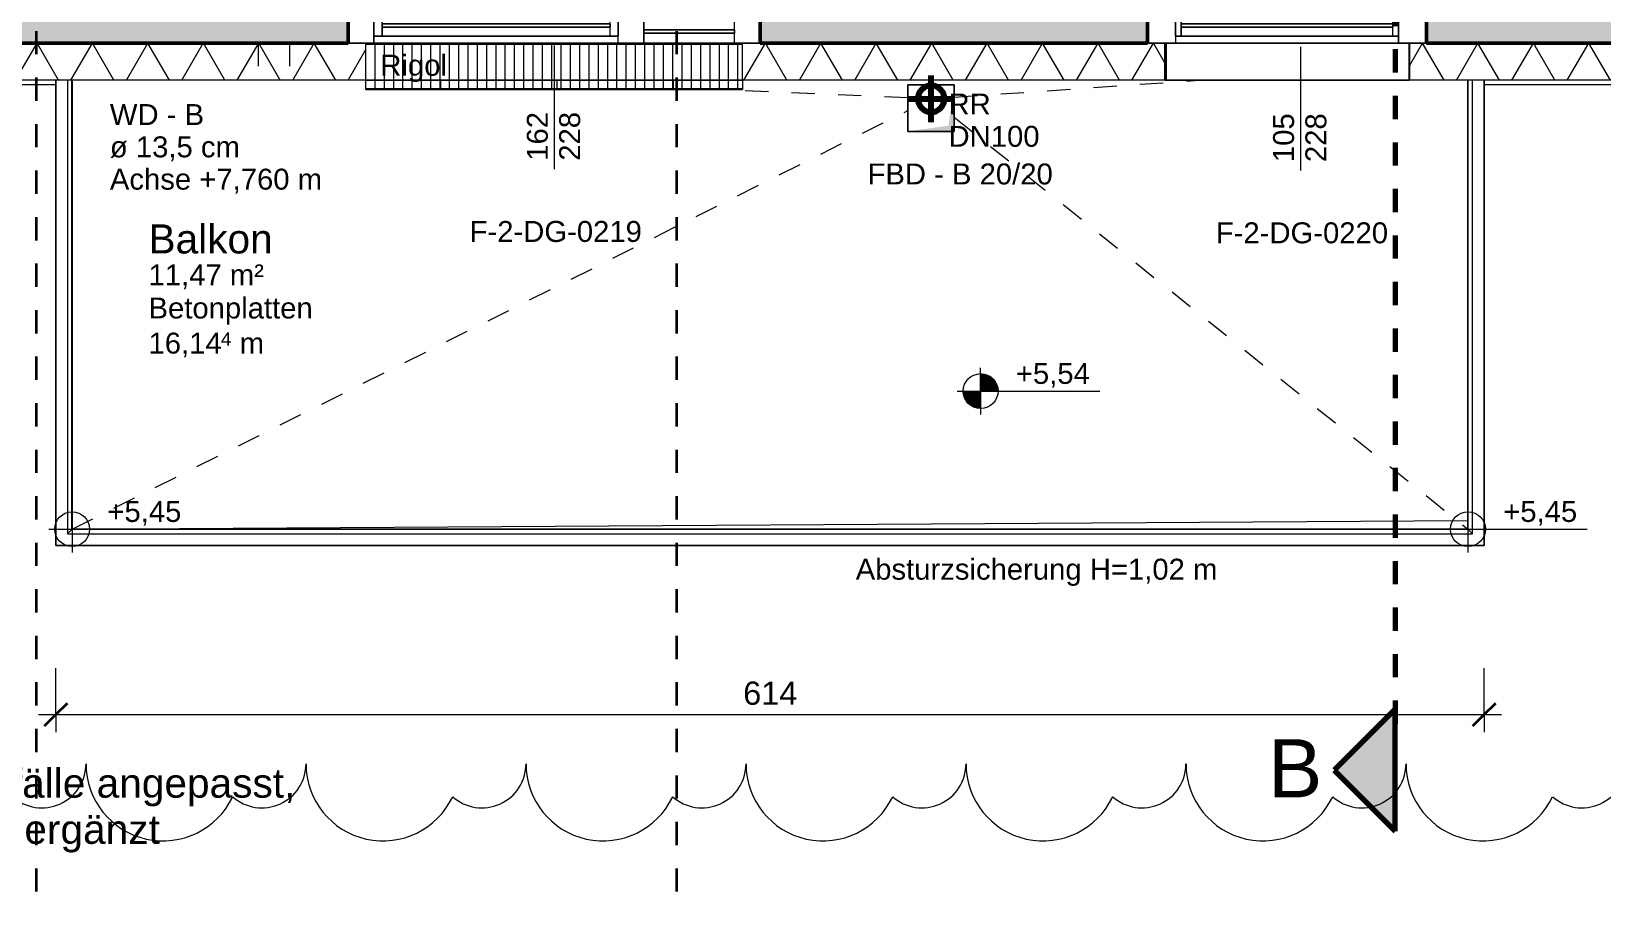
# Model space of a CAD drawing. Header units: metres. Extents: x 3 to 50, y 58.8 to 100.4.
# Drawn here: x 15.4 to 22.15, y 67.3 to 71.03 of the extents above; entities that cross this region are included whole.
import ezdxf

# ---------------------------------------------------------------- set-up
doc = ezdxf.new("R2010")
doc.units = ezdxf.units.M
for name, pattern in [('Achse', [0.009, 0.005, -0.002, 0, -0.002]), ('Strich Punkt Mittel', [0.015875, 0.00635, -0.004763, 0, -0.004763]), ('Verdeckt', [0.003, 0.002, -0.001]), ('Verdeckt Unten', [0.005, 0.003, -0.002])]:
    doc.linetypes.add(name, pattern=pattern)
for name, color, linetype, lineweight in [('A-DETL-GENF_', 92, 'Continuous', 13), ('A-FLOR-HRAL', 11, 'Continuous', 5), ('A-GLAZ-IDEN_', 152, 'Continuous', 9), ('A_2D', 7, 'Continuous', 13), ('A_Bemassung-50_', 4, 'Continuous', 9), ('A_Bemassung_', 4, 'Continuous', 9), ('A_Beschriftung_', 7, 'Continuous', 9), ('A_Decken', 8, 'Continuous', 13), ('A_Durchbruch', 7, 'Verdeckt', 5), ('A_Durchbruch_', 7, 'Continuous', 5), ('A_Gelaender', 7, 'Continuous', 13), ('A_Raeume', 7, 'Continuous', 13), ('A_Raeume_', 7, 'Continuous', 5), ('A_Raeume_Beschriftung_', 7, 'Continuous', 9), ('A_Raster_', 1, 'Continuous', 9), ('A_Waende', 7, 'Continuous', 13), ('G-ANNO-DIMS_', 111, 'Continuous', 9), ('G-ANNO-REVC-IDEN_', 71, 'Continuous', 9), ('G-ANNO-REVC_', 71, 'Continuous', 9), ('G-ANNO-SYMB_', 111, 'Continuous', 9), ('M-EQPM', 50, 'Continuous', 5), ('M-EQPM-IDEN_', 50, 'Continuous', 9), ('P-PIPE', 3, 'Continuous', 5), ('P-PIPE-CNTR', 3, 'Continuous', 5), ('P-PIPE-IDEN_', 2, 'Continuous', 9), ('Text', 130, 'Continuous', 9)]:
    doc.layers.add(name, color=color, linetype=linetype, lineweight=lineweight)
doc.styles.add('Arial_2', font='arial.ttf', dxfattribs={"height": 0.125})
doc.styles.add('Arial_3', font='arial.ttf', dxfattribs={"height": 0.09})
doc.styles.add('Arial_4', font='arial.ttf', dxfattribs={"height": 0.05849})
doc.styles.add('Arial_5', font='arial.ttf', dxfattribs={"height": 0.1})
doc.styles.add('Arial_8', font='arial.ttf', dxfattribs={"height": 0.25})
doc.dimstyles.new('WGA-Bemaßung', dxfattribs={"dimscale": 0.3048, "dimtxt": 0.102026, "dimasz": 0.328084, "dimexe": 0.246063, "dimexo": 0.0625, "dimgap": 0.04101, "dimtad": 1, "dimdec": 1, "dimlfac": 100, "dimrnd": 0.5, "dimdsep": 46, "dimtxsty": 'Arial_5', "dimblk1": 'OBLIQUE', "dimblk2": 'OBLIQUE', "dimsah": 1, "dimcen": 0.09, "dimdle": 0.246063, "dimazin": 2, "dimtfac": 1, "dimtdec": 4, "dimtix": 1, "dimtmove": 0, "dimatfit": 3, "dimfxl": 0.656168, "dimfxlon": 1, "dimtvp": 1, "dimtolj": 1, "dimtzin": 0, "dimarcsym": 2})

# ---------------------------------------------------------------- blocks, each defined once
blk = doc.blocks.new('Geländer - Geländer-3409891-263_PP_02OG_BT1')
at = {"layer": 'A_Gelaender', "lineweight": 5}
for p, q in [((15.5777, 68.888), (15.5777, 70.818)), ((21.5781, 70.818), (21.5781, 68.888)), ((15.5577, 68.868), (15.5777, 68.888)), ((21.5781, 68.888), (15.5777, 68.888)), ((21.5981, 68.868), (21.5781, 68.888))]:
    blk.add_line(p, q, dxfattribs=at)
blk = doc.blocks.new('Typ des oberen Holms - Oberer Geländerholm_Innen_-3409900-263_PP_02OG_BT1')
at = {"layer": 'A_Gelaender', "lineweight": 5}
for p, q in [((15.5077, 68.818), (15.5077, 70.818)), ((15.5577, 70.818), (15.5577, 68.868)), ((21.5981, 68.868), (21.5981, 70.818)), ((21.6481, 70.818), (21.6481, 68.818)), ((15.5577, 68.868), (21.5981, 68.868)), ((21.6481, 68.818), (15.5077, 68.818))]:
    blk.add_line(p, q, dxfattribs=at)
blk = doc.blocks.new('Typ des oberen Holms - Oberer Geländerholm_Innen_-V2-263_PP_02OG_BT1')
at = {"layer": 'A_Gelaender', "lineweight": 5}
for p, q in [((15.5077, 70.818), (15.5077, 68.818)), ((15.5577, 70.818), (15.5577, 68.868)), ((21.5981, 68.868), (21.5981, 70.818)), ((21.6481, 68.818), (21.6481, 70.818)), ((15.5577, 68.868), (21.5981, 68.868)), ((15.5077, 68.818), (21.6481, 68.818))]:
    blk.add_line(p, q, dxfattribs=at)
blk = doc.blocks.new('HLS_Rigol - 20x8cm-V58-263_PP_02OG_BT1')
at = {"layer": 'M-EQPM'}
h = blk.add_hatch(dxfattribs=at)
h.set_pattern_fill('FP_101', color=256, style=0, pattern_type=2)
h.set_pattern_definition([(270, (0, 0.6096), (0.04, 0), [])])
h.paths.add_polyline_path([(0.5658, -0.095), (1.62, -0.095), (1.62, 0.095), (0, 0.095), (0, -0.095)])
for p, q in [((0, 0.1), (1.62, 0.1)), ((0, 0.1), (1.62, 0.1)), ((0, 0.097), (1.62, 0.097)), ((0, 0.095), (1.62, 0.095)), ((0, -0.095), (0, -0.06)), ((1.62, -0.06), (1.62, -0.095)), ((0, -0.095), (1.62, -0.095)), ((0, -0.097), (0, -0.095)), ((0, -0.095), (0, -0.1)), ((0, -0.1), (0, -0.097)), ((0, -0.097), (1.62, -0.097)), ((0, -0.1), (1.62, -0.1)), ((0, -0.1), (1.62, -0.1)), ((0, -0.1), (1.62, -0.1)), ((1.62, -0.1), (1.62, -0.095)), ((1.62, -0.095), (1.62, -0.097)), ((1.62, -0.097), (1.62, -0.1))]:
    blk.add_line(p, q, dxfattribs=at)
blk = doc.blocks.new('Allg_Nachströmöffnung1 - DN 135-10778190-263_PP_02OG_BT1')
at = {"layer": 'A-DETL-GENF_', "linetype": 'Verdeckt', "lineweight": 5}
for points in [[(0.125, 0), (0.0575, 0.1), (0.0575, -0.1), (0.0837, -0.0612)], [(0.1925, 0.0426), (0.1925, 0.1), (0.125, 0), (0.1925, -0.1), (0.1925, -0.0612)]]:
    blk.add_hatch(color=256, dxfattribs=at).paths.add_polyline_path(points)
at = {"layer": 'A_Durchbruch'}
for p, q in [((0.0575, 0.1), (0.0575, -0.26)), ((0.1925, 0.1), (0.1925, -0.26))]:
    blk.add_line(p, q, dxfattribs=at)
blk = doc.blocks.new('Symbol_Schatten - Bodendurchbruch_Schatten-8269585-263_PP_02OG_BT1')
at = {"layer": 'A_2D'}
for p, q in [((0.1, 0.1), (0.1, -0.1)), ((0.1, -0.1), (-0.1, -0.1))]:
    blk.add_line(p, q, dxfattribs=at)
at = {"layer": 'A_Durchbruch_'}
for p, q in [((0.1, -0.1), (0.1, 0.1)), ((-0.1, -0.1), (0.1, -0.1))]:
    blk.add_line(p, q, dxfattribs=at)
blk = doc.blocks.new('Symbol_Schatten - Bodendurchbruch_Schatten-V102-263_PP_02OG_BT1')
at = {"layer": 'A-DETL-GENF_'}
blk.add_hatch(color=256, dxfattribs=at).paths.add_polyline_path([(-0.075, 0.1), (-0.1, 0.1), (-0.1, -0.1), (-0.075, 0.075), (0.0967, 0.1)])
at = {"layer": 'A_2D'}
for p, q in [((-0.1, -0.1), (-0.1, 0.1)), ((-0.1, 0.1), (0.1, 0.1)), ((0.1, 0.1), (0.1, -0.1)), ((0.1, -0.1), (-0.1, -0.1))]:
    blk.add_line(p, q, dxfattribs=at)
at = {"layer": 'A_Durchbruch_'}
for p, q in [((0.1, 0.1), (-0.1, 0.1)), ((-0.1, 0.1), (-0.1, -0.1)), ((0.1, -0.1), (0.1, 0.1)), ((-0.1, -0.1), (0.1, -0.1))]:
    blk.add_line(p, q, dxfattribs=at)
blk = doc.blocks.new('Fens_Tuer_2tlg - DK_DF_SL_1770x2680_Terrassentür-V82-263_PP_02OG_BT1')
at = {"layer": 'A_2D', "lineweight": 5}
for p, q in [((-0.775, 0), (-0.775, 1.05)), ((-0.885, 0.1), (0.885, 0.1)), ((-0.885, 0.1), (0.885, 0.1)), ((-0.885, 0.1), (0.885, 0.1)), ((-0.885, -0.1), (-0.885, 0.1)), ((-0.885, 0.1), (-0.885, -0.1)), ((0.885, 0.1), (0.885, -0.1)), ((0.885, -0.1), (0.885, 0.1)), ((-0.795, 0.02), (-0.74, 0.02)), ((-0.795, 0), (-0.795, 0.02)), ((-0.795, 0.02), (-0.795, 0)), ((0.295, 0.02), (-0.795, 0.02)), ((-0.74, 0.02), (-0.74, -0.07)), ((-0.74, -0.07), (-0.74, 0.02)), ((-0.74, 0.02), (0.24, 0.02)), ((0.24, 0.02), (0.295, 0.02)), ((0.24, -0.07), (0.24, 0.02)), ((0.24, -0.07), (0.24, 0.02)), ((0.295, 0.02), (0.295, 0)), ((0.295, 0.02), (0.295, 0)), ((-0.885, -0.1), (-0.885, 0)), ((-0.885, 0), (-0.775, 0)), ((-0.885, 0), (0.885, 0)), ((-0.885, -0.1), (-0.885, 0)), ((-0.775, 0), (-0.795, 0)), ((-0.795, 0), (0.295, 0)), ((-0.775, -0.07), (-0.775, 0)), ((-0.775, 0), (-0.775, -0.07)), ((0.275, 0), (-0.775, 0)), ((-0.775, 0), (-0.775, -0.1)), ((0.275, 0), (-0.775, 0)), ((-0.775, -0.1), (-0.775, 0)), ((-0.74, -0.018), (0.24, -0.018)), ((-0.74, -0.032), (-0.74, -0.018)), ((-0.74, -0.018), (-0.74, -0.032)), ((0.24, -0.018), (-0.74, -0.018)), ((0.24, -0.032), (-0.74, -0.032)), ((-0.74, -0.032), (0.24, -0.032)), ((0.24, -0.018), (0.24, -0.032)), ((0.24, -0.032), (0.24, -0.018)), ((0.275, 0), (0.275, -0.07)), ((0.295, 0), (0.275, 0)), ((0.275, 0), (0.275, -0.07)), ((0.275, -0.1), (0.275, 0)), ((0.275, 0), (0.385, 0)), ((0.275, -0.1), (0.275, 0)), ((0.385, 0), (0.385, -0.1)), ((0.775, 0), (0.385, 0)), ((0.385, -0.1), (0.385, 0)), ((0.385, -0.043), (0.775, -0.043)), ((0.385, -0.057), (0.385, -0.043)), ((0.385, -0.043), (0.385, -0.057)), ((0.775, -0.043), (0.385, -0.043)), ((0.775, -0.057), (0.385, -0.057)), ((0.385, -0.057), (0.775, -0.057)), ((0.775, -0.1), (0.775, 0)), ((0.775, 0), (0.885, 0)), ((0.775, -0.1), (0.775, 0)), ((0.775, -0.043), (0.775, -0.057)), ((0.775, -0.057), (0.775, -0.043)), ((0.885, 0), (0.885, -0.1)), ((0.885, -0.1), (0.885, 0)), ((-0.885, -0.1), (0.885, -0.1)), ((0.885, -0.1), (-0.885, -0.1)), ((-0.775, -0.1), (-0.885, -0.1)), ((0.885, -0.1), (-0.885, -0.1)), ((-0.74, -0.07), (-0.775, -0.07)), ((-0.775, -0.07), (0.275, -0.07)), ((-0.775, -0.1), (0.275, -0.1)), ((0.24, -0.07), (-0.74, -0.07)), ((0.275, -0.07), (0.24, -0.07)), ((0.385, -0.1), (0.275, -0.1)), ((0.385, -0.1), (0.775, -0.1)), ((0.885, -0.1), (0.775, -0.1)), ((-0.81, -0.26), (0.81, -0.26))]:
    blk.add_line(p, q, dxfattribs=at)
blk.add_arc((-0.775, 0), 1.05, 360, 90, dxfattribs=at)
blk = doc.blocks.new('Fens_Tuer_1tlg - DK_SL_1200x2680_Terrasentür normal-10155680-263_PP_02OG_BT1')
at = {"layer": 'A_2D', "lineweight": 5}
for p, q in [((0.48, 0), (0.48, 0.96)), ((-0.6, 0.1), (0.6, 0.1)), ((-0.6, 0.1), (0.6, 0.1)), ((-0.6, 0.1), (0.6, 0.1)), ((-0.6, -0.1), (-0.6, 0.1)), ((-0.6, 0.1), (-0.6, -0.1)), ((0.6, 0.1), (0.6, -0.1)), ((0.6, -0.1), (0.6, 0.1)), ((-0.6, 0), (-0.48, 0)), ((-0.6, -0.1), (-0.6, 0)), ((-0.6, 0), (-0.6, -0.1)), ((-0.6, 0), (0.6, 0)), ((-0.5, 0.02), (-0.455, 0.02)), ((-0.5, 0), (-0.5, 0.02)), ((-0.5, 0.02), (-0.5, 0)), ((0.5, 0.02), (-0.5, 0.02)), ((-0.48, 0), (-0.5, 0)), ((-0.5, 0), (0.5, 0)), ((-0.48, -0.07), (-0.48, 0)), ((-0.48, 0), (-0.48, -0.07)), ((0.48, 0), (-0.48, 0)), ((-0.48, 0), (-0.48, -0.1)), ((-0.48, 0), (-0.48, -0.1)), ((0.48, 0), (-0.48, 0)), ((-0.455, 0.02), (-0.455, -0.07)), ((-0.455, -0.07), (-0.455, 0.02)), ((-0.455, 0.02), (0.455, 0.02)), ((0.455, 0.02), (0.5, 0.02)), ((0.455, -0.07), (0.455, 0.02)), ((0.455, -0.07), (0.455, 0.02)), ((0.48, 0), (0.48, -0.07)), ((0.5, 0), (0.48, 0)), ((0.48, 0), (0.48, -0.07)), ((0.48, 0), (0.6, 0)), ((0.48, -0.1), (0.48, 0)), ((0.48, 0), (0.48, -0.1)), ((0.5, 0.02), (0.5, 0)), ((0.5, 0.02), (0.5, 0)), ((0.6, 0), (0.6, -0.1)), ((0.6, 0), (0.6, -0.1)), ((-0.455, -0.018), (0.455, -0.018)), ((-0.455, -0.032), (-0.455, -0.018)), ((-0.455, -0.018), (-0.455, -0.032)), ((0.455, -0.018), (-0.455, -0.018)), ((0.455, -0.032), (-0.455, -0.032)), ((-0.455, -0.032), (0.455, -0.032)), ((0.455, -0.018), (0.455, -0.032)), ((0.455, -0.032), (0.455, -0.018)), ((-0.6, -0.1), (0.6, -0.1)), ((0.6, -0.1), (-0.6, -0.1)), ((-0.48, -0.1), (-0.6, -0.1)), ((0.6, -0.1), (-0.6, -0.1)), ((-0.455, -0.07), (-0.48, -0.07)), ((-0.48, -0.07), (0.48, -0.07)), ((-0.48, -0.1), (0.48, -0.1)), ((0.455, -0.07), (-0.455, -0.07)), ((0.48, -0.07), (0.455, -0.07)), ((0.6, -0.1), (0.48, -0.1)), ((-0.525, -0.26), (0.525, -0.26))]:
    blk.add_line(p, q, dxfattribs=at)
blk.add_arc((0.48, 0), 0.96, 90, 180, dxfattribs=at)
blk = doc.blocks.new('Höhenkoten - 018-55641-263_PP_02OG_BT1')
at = {"layer": 'G-ANNO-DIMS_'}
h = blk.add_hatch(color=256, dxfattribs=at)
edge = h.paths.add_edge_path()
edge.add_line((0, 0), (0, 0.0015))
edge.add_arc((0, 0), 0.0015, 0, 90, ccw=False)
edge.add_line((0.0015, 0), (0, 0))
h = blk.add_hatch(color=256, dxfattribs=at)
edge = h.paths.add_edge_path()
edge.add_line((0, 0), (0, -0.0015))
edge.add_arc((0, 0), 0.0015, 180, 270, ccw=False)
edge.add_line((-0.0015, 0), (0, 0))
for p, q in [((0, 0), (0, 0.002)), ((-0.002, 0), (0.01024, 0)), ((0, 0), (0, -0.002))]:
    blk.add_line(p, q, dxfattribs=at)
blk.add_circle((0, 0), 0.0015, dxfattribs=at)
blk = doc.blocks.new('DIMBLOCK152-263_PP_02OG_BT1')
at = {"layer": 'A_Bemassung-50_', "transparency": 16777216}
for p, q in [((15.5077, 68.0905), (15.5077, 68.2905)), ((21.6481, 68.0905), (21.6481, 68.2905)), ((15.4327, 68.0905), (21.7231, 68.0905)), ((15.5077, 68.0905), (15.5077, 68.0155)), ((21.6481, 68.0905), (21.6481, 68.0155))]:
    blk.add_line(p, q, dxfattribs=at)
at = {"layer": 'A_Bemassung-50_', "lineweight": 35, "transparency": 16777216}
for p, q in [((15.5077, 68.0905), (15.5577, 68.1405)), ((21.6481, 68.0905), (21.6981, 68.1405)), ((15.5077, 68.0905), (15.4577, 68.0405)), ((21.6481, 68.0905), (21.5981, 68.0405))]:
    blk.add_line(p, q, dxfattribs=at)
at = {"layer": 'A_Bemassung-50_', "color": 0, "transparency": 16777216, "insert": (18.4625, 68.2328), "char_height": 0.1, "width": 0.276883, "attachment_point": 1, "line_spacing_factor": 0.941778, "style": 'Arial_5'}
blk.add_mtext('614', dxfattribs=at)
blk = doc.blocks.new('_Oblique')
at = {"color": 0, "linetype": 'ByBlock', "lineweight": -2}
blk.add_line((-0.5, -0.5), (0.5, 0.5), dxfattribs=at)
blk = doc.blocks.new('Schnitt - 100_Gebaeudeschnitt-1261489-263_PP_02OG_BT1')
at = {"layer": 'G-ANNO-SYMB_'}
blk.add_hatch(color=256, dxfattribs=at).paths.add_polyline_path([(-0.00829, 0), (-0.00305, 0.00525), (0.0022, 0)])
at = {"layer": 'G-ANNO-SYMB_', "lineweight": 70}
for p, q in [((-0.00305, 0.00525), (-0.00829, 0)), ((0.0022, 0), (-0.00305, 0.00525)), ((-0.00829, 0), (0.0022, 0))]:
    blk.add_line(p, q, dxfattribs=at)
blk = doc.blocks.new('BS_Fens_PP - rechts-2843221-263_PP_02OG_BT1')
at = {"layer": 'A-GLAZ-IDEN_'}
blk.add_line((0, 0.00012), (0, -0.01051), dxfattribs=at)
blk = doc.blocks.new('Family - ___-11893459-263_PP_02OG_BT1')
at = {"layer": 'G-ANNO-REVC_'}
for centre, radius, start, end in [((15.4483, 67.8788), 0.1891, 228.18969, 0), ((15.9685, 67.8788), 0.331, 180, 334.79123), ((16.3941, 67.8788), 0.1891, 228.18969, 0), ((16.9142, 67.8788), 0.331, 180, 334.79123), ((17.3398, 67.8788), 0.1891, 228.18969, 0), ((17.86, 67.8788), 0.331, 180, 334.79123), ((18.2856, 67.8788), 0.1891, 228.18969, 0), ((18.8057, 67.8788), 0.331, 180, 334.79123), ((19.2313, 67.8788), 0.1891, 228.18969, 0), ((19.7515, 67.8788), 0.331, 180, 334.79123), ((20.177, 67.8788), 0.1891, 228.18969, 0), ((20.6972, 67.8788), 0.331, 180, 334.79123), ((21.1228, 67.8788), 0.1891, 228.18969, 0), ((21.6429, 67.8788), 0.331, 180, 334.79123), ((22.0685, 67.8788), 0.1891, 228.18969, 0)]:
    blk.add_arc(centre, radius, start, end, dxfattribs=at)
blk = doc.blocks.new('Höhenkoten - 018-55644-263_PP_02OG_BT1')
at = {"layer": 'G-ANNO-DIMS_'}
for p, q in [((0, 0), (0, 0.002)), ((-0.002, 0), (0.01024, 0)), ((0, 0), (0, -0.002))]:
    blk.add_line(p, q, dxfattribs=at)
blk.add_circle((0, 0), 0.0015, dxfattribs=at)

msp = doc.modelspace()

# ---------------------------------------------------------------- hatches: boundary and pattern name
at = {"layer": 'A-DETL-GENF_', "lineweight": 5}
h = msp.add_hatch(dxfattribs=at)
h.set_pattern_fill('FP_176', color=252, style=0, pattern_type=2)
h.set_pattern_definition([(90, (-1.337, 1.318), (-0.5, 0), []), (180, (-1.337, 1.318), (-1e-16, -0.5), [])])
h.paths.add_polyline_path([(15.5752, 68.888), (15.5777, 68.888), (15.5777, 70.818), (15.5752, 70.818), (15.5752, 69.2271)])
h.paths.add_polyline_path([(38.4984, 70.598), (38.6734, 70.623), (38.6984, 70.798), (38.4984, 70.798), (38.4984, 70.6116)])
h.paths.add_polyline_path([(11.2327, 70.598), (11.4077, 70.623), (11.4327, 70.798), (11.2327, 70.798), (11.2327, 70.623)])
h.paths.add_polyline_path([(19.1702, 70.598), (19.3452, 70.623), (19.3702, 70.798), (19.1702, 70.798), (19.1702, 70.623)])
h.paths.add_polyline_path([(41.2405, 70.778), (41.2405, 70.818), (39.6205, 70.818), (39.6205, 70.778), (40.03, 70.778)])
h.paths.add_polyline_path([(36.7527, 70.778), (37.5773, 70.778), (37.5773, 70.818), (36.5273, 70.818), (36.5273, 70.778)])
h.paths.add_polyline_path([(18.4602, 70.778), (18.4601, 70.818), (16.8402, 70.818), (16.8402, 70.778), (18.3532, 70.778)])
h.paths.add_polyline_path([(8.7452, 70.778), (10.3652, 70.778), (10.3652, 70.818), (8.7452, 70.818), (8.7452, 70.781)])
h.paths.add_polyline_path([(8.0077, 70.798), (8.0077, 70.818), (7.9227, 70.818), (7.9227, 70.798)])
h.paths.add_polyline_path([(41.8846, 70.813), (41.9182, 70.813), (41.9258, 70.818), (41.8435, 70.818), (41.8435, 70.813), (41.8795, 70.813)])
h.paths.add_polyline_path([(7.6627, 82.5255), (7.6627, 84.1455), (7.6227, 84.1455), (7.6227, 82.5255), (7.6427, 82.5255)])
h.paths.add_polyline_path([(42.6827, 83.283), (42.7027, 83.283), (42.7027, 84.903), (42.6627, 84.903), (42.6627, 83.283)])
h.paths.add_polyline_path([(7.4427, 84.6983), (7.6177, 84.7233), (7.6227, 84.7555), (7.6274, 84.7591), (7.6365, 84.771), (7.6422, 84.7848), (7.6441, 84.7996), (7.6422, 84.8143), (7.6365, 84.8281), (7.6333, 84.8323), (7.6427, 84.8983), (7.4427, 84.8983), (7.4427, 84.7233)])
h.paths.add_polyline_path([(42.6827, 85.0299), (42.8577, 85.0549), (42.8827, 85.2299), (42.6827, 85.2299), (42.6827, 85.1386), (42.6813, 85.128), (42.6827, 85.1174), (42.6827, 85.0549)])
h.paths.add_polyline_path([(7.6257, 85.4536), (7.6627, 85.4536), (7.6627, 86.5036), (7.6227, 86.5036), (7.6227, 85.4536), (7.6253, 85.4536)])
h.paths.add_polyline_path([(23.9723, 86.818), (24.7677, 86.818), (24.7677, 86.858), (23.1477, 86.858), (23.1477, 86.818), (23.2364, 86.818)])
h.paths.add_polyline_path([(22.6377, 86.888), (22.6377, 87.088), (22.4627, 87.063), (22.4377, 86.888), (22.5317, 86.888)])
at = {"layer": 'A_Waende', "lineweight": 5}
h = msp.add_hatch(dxfattribs=at)
h.set_pattern_fill('FP_4', color=250, style=0, pattern_type=2)
h.set_pattern_definition([(45, (0, 0), (-0.08980256, 0.08980256), []), (45, (0.0898, 0), (-0.08980256, 0.08980256), [0.0635, -0.03175])])
h.paths.add_polyline_path([(41.444, 70.978), (42.5027, 70.978), (42.5027, 71.178), (41.3155, 71.178), (41.3155, 70.978)])
h.paths.add_polyline_path([(39.2232, 71.078), (39.2907, 71.178), (39.1557, 71.178), (39.1578, 71.1749)])
h.paths.add_polyline_path([(39.2232, 70.978), (39.2907, 70.978), (39.2232, 71.078), (39.1557, 70.978)])
h.paths.add_polyline_path([(38.616, 70.978), (39.1557, 70.978), (39.1557, 71.178), (37.6523, 71.178), (37.6523, 70.978), (37.909, 70.978)])
h.paths.add_polyline_path([(39.5455, 70.978), (39.5455, 71.178), (39.2907, 71.178), (39.2907, 70.978), (39.323, 70.978)])
h.paths.add_polyline_path([(35.788, 70.978), (36.4523, 70.978), (36.4523, 71.178), (34.67, 71.178), (34.67, 70.978), (35.7427, 70.978)])
h.paths.add_polyline_path([(32.4996, 70.978), (33.47, 70.978), (33.47, 71.178), (31.2911, 71.178), (31.2911, 70.978), (32.4577, 70.978)])
h.paths.add_polyline_path([(30.0494, 70.978), (30.0911, 70.978), (30.0911, 71.178), (27.8184, 71.178), (27.8184, 70.978), (29.0652, 70.978)])
h.paths.add_polyline_path([(23.2577, 70.978), (23.2682, 70.978), (23.2679, 71.178), (21.4003, 71.178), (21.4003, 70.978), (23.062, 70.978)])
h.paths.add_polyline_path([(25.4441, 70.978), (26.0484, 70.978), (26.0484, 71.178), (24.4682, 71.178), (24.4682, 70.978), (25.3441, 70.978)])
h.paths.add_polyline_path([(19.1735, 70.978), (20.2003, 70.978), (20.2003, 71.178), (18.5351, 71.178), (18.5351, 70.978), (18.8199, 70.978)])
h.paths.add_polyline_path([(16.4451, 71.078), (16.3776, 70.978), (16.5126, 70.978), (16.4803, 71.0259)])
h.paths.add_polyline_path([(16.5126, 71.178), (16.3776, 71.178), (16.4451, 71.078), (16.5106, 71.1749)])
h.paths.add_polyline_path([(16.6989, 70.978), (16.7651, 70.978), (16.765, 71.178), (16.5126, 71.178), (16.5126, 70.978)])
h.paths.add_polyline_path([(14.5652, 70.978), (16.3776, 70.978), (16.3776, 71.178), (14.5652, 71.178), (14.5652, 71.078)])
h.paths.add_polyline_path([(12.4569, 70.978), (12.7952, 70.978), (12.7952, 71.178), (10.4402, 71.178), (10.4402, 70.978), (11.7499, 70.978)])
h.paths.add_polyline_path([(8.4177, 71.178), (8.2827, 71.178), (8.3502, 71.078), (8.4156, 71.1749)])
h.paths.add_polyline_path([(8.4177, 70.978), (8.3502, 71.078), (8.2827, 70.978), (8.3502, 70.978)])
h.paths.add_polyline_path([(8.6702, 70.978), (8.6702, 71.178), (8.4177, 71.178), (8.4177, 70.978), (8.5684, 70.978)])
h.paths.add_polyline_path([(8.2827, 70.978), (8.2827, 71.178), (7.8227, 71.178), (7.8227, 70.978), (8.2149, 70.978)])
h = msp.add_hatch(dxfattribs=at)
h.set_pattern_fill('FP_122', color=250, angle=90, style=0, pattern_type=2)
h.set_pattern_definition([(180, (15.665, 70.978), (0, -0.20637), []), (240, (15.665, 70.978), (0.17872, -0.103185), []), (300, (15.665, 70.978), (0.17872, 0.103185), [])])
h.paths.add_polyline_path([(16.6989, 70.818), (16.8402, 70.818), (16.8402, 70.978), (14.4902, 70.978), (14.4902, 70.818), (15.9919, 70.818)])
h = msp.add_hatch(dxfattribs=at)
h.set_pattern_fill('FP_123', color=250, angle=90, style=0, pattern_type=2)
h.set_pattern_definition([(180, (18.558, 70.978), (0, -0.20637), []), (240, (18.558, 70.978), (0.178722, -0.103185), []), (300, (18.558, 70.978), (0.178722, 0.103185), [])])
h.paths.add_polyline_path([(18.8199, 70.818), (20.2753, 70.818), (20.2753, 70.978), (18.4601, 70.978), (18.4602, 70.818), (18.5351, 70.818)])
h = msp.add_hatch(dxfattribs=at)
h.set_pattern_fill('FP_124', color=250, angle=90, style=0, pattern_type=2)
h.set_pattern_definition([(180, (20.805, 70.978), (0, -0.20637), []), (240, (20.805, 70.978), (0.17872, -0.103185), []), (300, (20.805, 70.978), (0.17872, 0.103185), [])])
h.paths.add_polyline_path([(21.3283, 70.818), (21.3283, 70.978), (21.3253, 70.978), (21.3253, 70.818)])
h = msp.add_hatch(dxfattribs=at)
h.set_pattern_fill('FP_125', color=250, angle=90, style=0, pattern_type=2)
h.set_pattern_definition([(180, (22.336, 70.978), (0, -0.20637), []), (240, (22.336, 70.978), (0.17872, -0.103185), []), (300, (22.336, 70.978), (0.17872, 0.103185), [])])
h.paths.add_polyline_path([(23.2577, 70.818), (23.3432, 70.818), (23.3432, 70.978), (21.3283, 70.978), (21.3283, 70.818), (23.062, 70.818)])

# ---------------------------------------------------------------- linework, layer by layer
at = {"layer": 'A_2D'}
for p, q in [((15.5752, 70.818), (15.5752, 68.888)), ((21.5781, 70.818), (15.5752, 70.818)), ((21.5781, 68.888), (21.5781, 70.818)), ((15.5752, 68.888), (21.5781, 68.888))]:
    msp.add_line(p, q, dxfattribs=at)
at = {"layer": 'A_2D', "lineweight": 5}
msp.add_line((16.84, 70.818), (17.89, 70.818), dxfattribs=at)
at = {"layer": 'A_Decken'}
for p, q in [((20.2753, 70.978), (20.2827, 70.978)), ((21.3253, 70.978), (21.3283, 70.978)), ((20.2753, 70.898), (20.2827, 70.898)), ((15.5752, 70.818), (15.5752, 68.888)), ((20.2827, 70.818), (20.2753, 70.818)), ((21.5781, 68.888), (21.5781, 70.818)), ((16.8402, 70.783), (16.8402, 70.778)), ((16.8402, 70.778), (18.4602, 70.778)), ((18.4602, 70.778), (18.4602, 70.783)), ((19.1702, 70.598), (19.1702, 70.798)), ((19.1702, 70.798), (19.3702, 70.798)), ((19.3702, 70.798), (19.3702, 70.598)), ((19.3702, 70.598), (19.1702, 70.598)), ((21.5781, 68.888), (15.5752, 68.888))]:
    msp.add_line(p, q, dxfattribs=at)
at = {"layer": 'A_Decken', "linetype": 'Verdeckt Unten'}
for p, q in [((19.3702, 70.7452), (20.422, 70.818)), ((19.1702, 70.7427), (18.3532, 70.778)), ((15.5777, 68.888), (19.1702, 70.688)), ((19.3702, 70.6586), (21.5781, 68.888))]:
    msp.add_line(p, q, dxfattribs=at)
at = {"layer": 'A_Raeume', "color": 8, "linetype": 'Verdeckt'}
for p, q in [((15.5777, 70.818), (15.5777, 68.888)), ((21.5781, 68.9251), (21.5781, 70.818))]:
    msp.add_line(p, q, dxfattribs=at)
at = {"layer": 'A_Raeume_', "flags": 128}
msp.add_lwpolyline([(20.2827, 70.818), (20.2827, 70.978), (20.2753, 70.978), (20.2753, 70.818), (16.8402, 70.818), (15.5777, 70.818), (15.5777, 68.888), (21.5781, 68.9251), (21.5781, 70.818), (21.3283, 70.818)], close=True, dxfattribs=at)
at = {"layer": 'A_Raster_', "linetype": 'Strich Punkt Mittel', "lineweight": 35}
for p, q in [((15.4227, 94.2296), (15.4227, 59.9489)), ((18.1752, 94.2296), (18.1752, 59.9489))]:
    msp.add_line(p, q, dxfattribs=at)
at = {"layer": 'A_Waende', "lineweight": 50}
for p, q in [((16.7651, 70.978), (16.7651, 71.178)), ((18.5351, 70.978), (18.5351, 71.178)), ((20.2003, 70.978), (20.2003, 71.178)), ((21.4003, 70.978), (21.4003, 71.178)), ((14.5652, 70.978), (16.7651, 70.978)), ((18.5351, 70.978), (20.2003, 70.978)), ((23.2682, 70.978), (21.4003, 70.978))]:
    msp.add_line(p, q, dxfattribs=at)
at = {"layer": 'A_Waende', "color": 250, "lineweight": 5}
for p, q in [((16.7651, 70.978), (16.8402, 70.978)), ((16.8402, 70.818), (16.8402, 70.978)), ((18.4601, 70.818), (18.4601, 70.978)), ((18.4602, 70.978), (18.5351, 70.978)), ((20.2003, 70.978), (20.2753, 70.978)), ((20.2753, 70.818), (20.2753, 70.978)), ((21.3253, 70.818), (21.3253, 70.978)), ((21.3283, 70.818), (21.3283, 70.978)), ((21.4003, 70.978), (21.3283, 70.978)), ((16.8402, 70.818), (14.4902, 70.818)), ((20.2753, 70.818), (18.4602, 70.818)), ((23.3432, 70.818), (21.3253, 70.818))]:
    msp.add_line(p, q, dxfattribs=at)
at = {"layer": 'A_Waende'}
for p, q in [((16.8402, 70.978), (18.4601, 70.978)), ((20.2827, 70.978), (21.3253, 70.978)), ((20.2827, 70.818), (20.2827, 70.978)), ((18.4602, 70.818), (18.4601, 70.818)), ((21.3253, 70.818), (20.2827, 70.818)), ((15.5077, 70.798), (11.8027, 70.798)), ((36.1777, 70.798), (21.6481, 70.798))]:
    msp.add_line(p, q, dxfattribs=at)
at = {"layer": 'G-ANNO-SYMB_', "linetype": 'Achse', "lineweight": 70}
msp.add_line((21.2652, 91.551), (21.2652, 68.0037), dxfattribs=at)
at = {"layer": 'P-PIPE', "color": 150, "lineweight": 100}
for start, end in [(90, 180), (0, 90), (180, 270), (270, 0)]:
    msp.add_arc((19.2707, 70.7383), 0.0571, start, end, dxfattribs=at)
at = {"layer": 'P-PIPE-CNTR', "color": 150, "lineweight": 100}
for p, q in [((19.2707, 70.6383), (19.2707, 70.8383)), ((19.1707, 70.7383), (19.3707, 70.7383))]:
    msp.add_line(p, q, dxfattribs=at)

# ---------------------------------------------------------------- block references
at = {"layer": 'A-FLOR-HRAL'}
msp.add_blockref('Geländer - Geländer-3409891-263_PP_02OG_BT1', (0, 0), dxfattribs=at)
at = {"layer": 'A-GLAZ-IDEN_', "xscale": 49.99999999999998, "yscale": 49.99999999999998, "zscale": 49.99999999999998}
for p in [(17.6501, 70.961), (20.858, 70.9552)]:
    msp.add_blockref('BS_Fens_PP - rechts-2843221-263_PP_02OG_BT1', p, dxfattribs=at)
at = {"layer": 'A_2D', "lineweight": 5}
for name, p in [('Fens_Tuer_2tlg - DK_DF_SL_1770x2680_Terrassentür-V82-263_PP_02OG_BT1', (17.6501, 71.078)), ('Fens_Tuer_1tlg - DK_SL_1200x2680_Terrasentür normal-10155680-263_PP_02OG_BT1', (20.8003, 71.078))]:
    msp.add_blockref(name, p, dxfattribs=at)
at = {"layer": 'A_2D', "rotation": 180}
for name in ['Symbol_Schatten - Bodendurchbruch_Schatten-8269585-263_PP_02OG_BT1', 'Symbol_Schatten - Bodendurchbruch_Schatten-V102-263_PP_02OG_BT1', 'Symbol_Schatten - Bodendurchbruch_Schatten-8269585-263_PP_02OG_BT1']:
    msp.add_blockref(name, (19.2702, 70.698), dxfattribs=at)
at = {"layer": 'A_Durchbruch'}
msp.add_blockref('Allg_Nachströmöffnung1 - DN 135-10778190-263_PP_02OG_BT1', (16.3201, 71.078), dxfattribs=at)
at = {"layer": 'A_Gelaender', "lineweight": 5}
for name in ['Typ des oberen Holms - Oberer Geländerholm_Innen_-3409900-263_PP_02OG_BT1', 'Typ des oberen Holms - Oberer Geländerholm_Innen_-V2-263_PP_02OG_BT1']:
    msp.add_blockref(name, (0, 0), dxfattribs=at)
at = {"layer": 'G-ANNO-DIMS_', "xscale": 49.99999999999998, "yscale": 49.99999999999998, "zscale": 49.99999999999998}
for name, p in [('Höhenkoten - 018-55641-263_PP_02OG_BT1', (19.4831, 69.4815)), ('Höhenkoten - 018-55644-263_PP_02OG_BT1', (15.5777, 68.888)), ('Höhenkoten - 018-55644-263_PP_02OG_BT1', (21.5781, 68.888))]:
    msp.add_blockref(name, p, dxfattribs=at)
at = {"layer": 'G-ANNO-REVC_'}
msp.add_blockref('Family - ___-11893459-263_PP_02OG_BT1', (0, 0), dxfattribs=at)
at = {"layer": 'G-ANNO-SYMB_', "xscale": 49.99999999999998, "yscale": 49.99999999999998, "zscale": 49.99999999999998, "rotation": 89.99999999999937}
msp.add_blockref('Schnitt - 100_Gebaeudeschnitt-1261489-263_PP_02OG_BT1', (21.2652, 68.0037), dxfattribs=at)
at = {"layer": 'M-EQPM'}
msp.add_blockref('HLS_Rigol - 20x8cm-V58-263_PP_02OG_BT1', (16.8402, 70.878), dxfattribs=at)

# ---------------------------------------------------------------- texts
at = {"layer": 'A-GLAZ-IDEN_', "char_height": 0.09, "width": 0.252532, "attachment_point": 1, "rotation": 90, "style": 'Arial_3'}
for s, insert in [('162', (17.5326, 70.4719)), ('228', (17.6715, 70.4719)), ('105', (20.7405, 70.4661)), ('228', (20.8794, 70.4661))]:
    msp.add_mtext(s, dxfattribs=dict(at, insert=insert))
at = {"layer": 'A-GLAZ-IDEN_', "char_height": 0.09, "width": 0.881856, "attachment_point": 1, "style": 'Arial_3'}
for s, insert in [('F-2-DG-0219', (17.2865, 70.2129)), ('F-2-DG-0220', (20.4943, 70.207))]:
    msp.add_mtext(s, dxfattribs=dict(at, insert=insert))
at = {"layer": 'A_Beschriftung_', "char_height": 0.09, "attachment_point": 1, "style": 'Arial_3'}
for s, insert, width in [('WD - B', (15.74, 70.7155), 0.489029), ('ø 13,5 cm', (15.74, 70.5766), 0.665401), ('Achse +7,760 m', (15.74, 70.4377), 1.082278), ('FBD - B 20/20', (18.997, 70.46), 0.945991)]:
    msp.add_mtext(s, dxfattribs=dict(at, insert=insert, width=width))
at = {"layer": 'A_Raeume_Beschriftung_', "attachment_point": 1}
for s, insert, char_height, width, style in [('Balkon', (15.9061, 70.1983), 0.125, 0.637342, 'Arial_2'), ('11,47 m²', (15.9061, 70.0263), 0.09, 0.58924, 'Arial_3'), ('Betonplatten', (15.9061, 69.8838), 0.09, 0.825738, 'Arial_3'), ('16,14', (15.9061, 69.7329), 0.09, 0.376793, 'Arial_3'), ('4', (16.217, 69.7347), 0.0585, 0.056118, 'Arial_4'), (' m', (16.2633, 69.7329), 0.09, 0.164346, 'Arial_3')]:
    msp.add_mtext(s, dxfattribs=dict(at, insert=insert, char_height=char_height, width=width, style=style))
at = {"layer": 'G-ANNO-DIMS_', "char_height": 0.09, "width": 0.380128, "attachment_point": 1, "line_spacing_factor": 0.941778, "style": 'Arial_3'}
for s, insert in [('+5,54', (19.6347, 69.6026)), ('+5,45', (15.7293, 69.0091)), ('+5,45', (21.7298, 69.0091))]:
    msp.add_mtext(s, dxfattribs=dict(at, insert=insert))
at = {"layer": 'G-ANNO-REVC-IDEN_', "char_height": 0.125, "attachment_point": 1, "style": 'Arial_2'}
for s, insert, width in [('Gefälle angepasst,', (15.0814, 67.8586), 1.755696), ('DB ergänzt', (15.0814, 67.6601), 1.054219)]:
    msp.add_mtext(s, dxfattribs=dict(at, insert=insert, width=width))
at = {"layer": 'G-ANNO-SYMB_', "insert": (20.7193, 67.9851), "char_height": 0.25, "width": 0.284599, "attachment_point": 1, "style": 'Arial_8'}
msp.add_mtext('B', dxfattribs=at)
at = {"layer": 'M-EQPM-IDEN_', "insert": (16.9027, 70.9274), "char_height": 0.09, "width": 0.3327, "attachment_point": 1, "style": 'Arial_3'}
msp.add_mtext('Rigol', dxfattribs=at)
at = {"layer": 'P-PIPE-IDEN_', "char_height": 0.09, "attachment_point": 1, "style": 'Arial_3'}
for s, insert, width in [('RR', (19.3453, 70.7608), 0.216456), ('DN100', (19.3453, 70.6219), 0.468987)]:
    msp.add_mtext(s, dxfattribs=dict(at, insert=insert, width=width))
at = {"layer": 'Text', "color": 7, "insert": (18.9463, 68.7608), "char_height": 0.09, "width": 1.835864, "attachment_point": 1, "style": 'Arial_3'}
msp.add_mtext('Absturzsicherung H=1,02 m', dxfattribs=at)

# ---------------------------------------------------------------- dimensions: what is measured, and where the dimension line sits
at = {"layer": 'A_Bemassung_'}
dim = msp.add_linear_dim(base=(21.6481, 68.0905), p1=(15.5077, 68.2905), p2=(21.6481, 68.2905), dimstyle='WGA-Bemaßung', override={"dimpost": '<>', "dimfxl": 6.140472}, dxfattribs=at)
dim.commit()
dim.dimension.update_dxf_attribs({"geometry": 'DIMBLOCK152-263_PP_02OG_BT1', "text_midpoint": (18.5779, 68.1541)})

doc.saveas('drawing.dxf')
